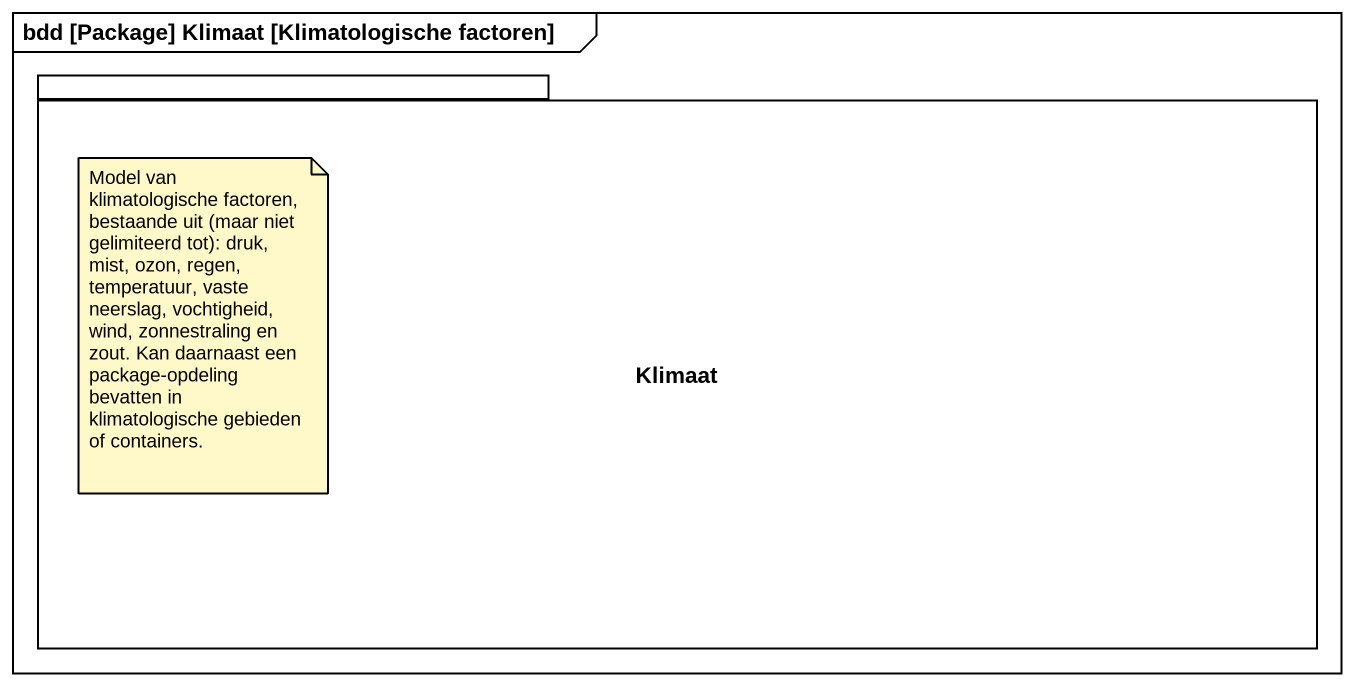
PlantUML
@startuml
mainframe bdd [Package] Klimaat [Klimatologische factoren]
package Klimaat {
}
note as N1
  Model van klimatologische factoren, bestaande uit (maar niet gelimiteerd tot): druk, mist, ozon, regen, temperatuur, vaste neerslag, vochtigheid, wind, zonnestraling en zout. Kan daarnaast een package-opdeling bevatten in klimatologische gebieden of containers.
end note
@enduml
